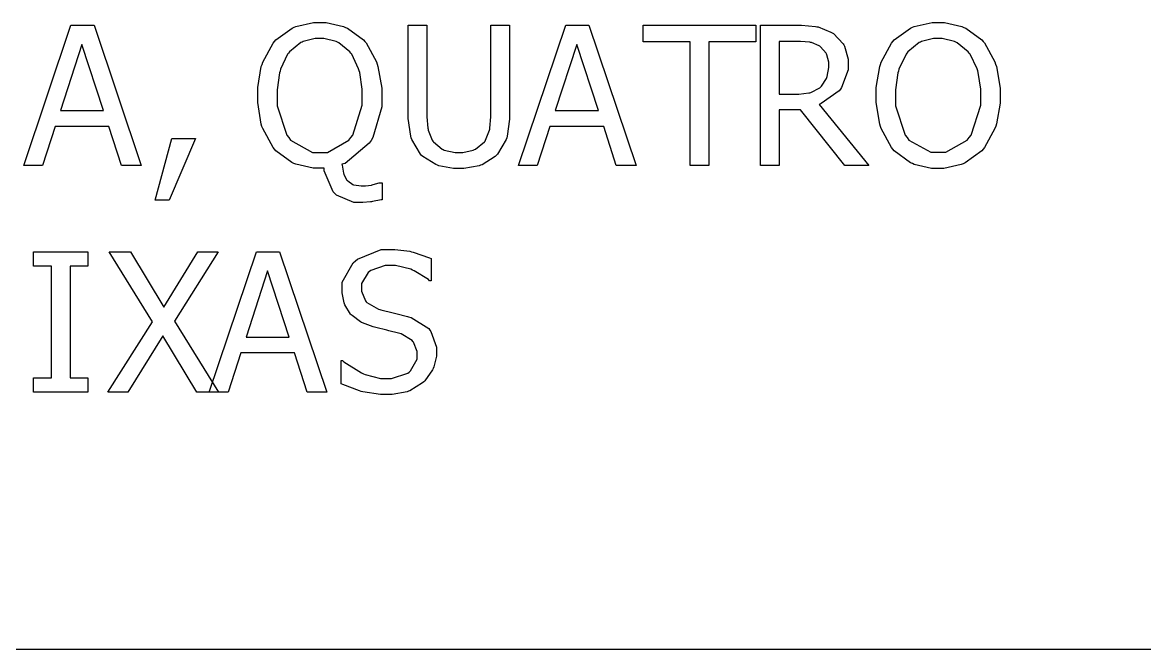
# Model space of a CAD drawing. Header units: millimetres. Extents: x 1974 to 2560, y 1429 to 1567.
# Drawn here: x 2482.474 to 2483.826, y 1519.283 to 1520.039 of the extents above; entities that cross this region are included whole.
import ezdxf

# ---------------------------------------------------------------- set-up
doc = ezdxf.new("R2010")
doc.units = ezdxf.units.MM
doc.layers.add('TEXTO', color=4, linetype='Continuous')

msp = doc.modelspace()

# ---------------------------------------------------------------- linework, layer by layer
at = {"layer": 'TEXTO', "color": 0}
for p, q in [((2482.4756, 1519.8661), (2482.5325, 1520.0351)), ((2482.5325, 1520.0351), (2482.5603, 1520.0351)), ((2482.5603, 1520.0351), (2482.6172, 1519.8661)), ((2482.7793, 1520.0176), (2482.799, 1520.0318)), ((2482.799, 1520.0318), (2482.8013, 1520.0327)), ((2482.8013, 1520.0327), (2482.8036, 1520.0337)), ((2482.8036, 1520.0337), (2482.8249, 1520.0386)), ((2482.8249, 1520.0386), (2482.8321, 1520.0386)), ((2482.8321, 1520.0386), (2482.8399, 1520.0386)), ((2482.8399, 1520.0386), (2482.8608, 1520.0336)), ((2482.8608, 1520.0336), (2482.8632, 1520.0326)), ((2482.8632, 1520.0326), (2482.8655, 1520.0316)), ((2482.8655, 1520.0316), (2482.8849, 1520.0175)), ((2482.9389, 1519.9296), (2482.9389, 1520.0351)), ((2482.9389, 1520.0351), (2482.9613, 1520.0351)), ((2482.9613, 1520.0351), (2482.9613, 1519.9296)), ((2483.0385, 1519.9292), (2483.0385, 1520.0351)), ((2483.0385, 1520.0351), (2483.061, 1520.0351)), ((2483.061, 1520.0351), (2483.061, 1519.9296)), ((2483.0717, 1519.8661), (2483.1287, 1520.0351)), ((2483.1287, 1520.0351), (2483.1563, 1520.0351)), ((2483.1563, 1520.0351), (2483.2133, 1519.8661)), ((2483.2217, 1520.0151), (2483.2217, 1520.0351)), ((2483.2217, 1520.0351), (2483.3575, 1520.0351)), ((2483.3575, 1520.0351), (2483.3575, 1520.0151)), ((2483.3631, 1519.8661), (2483.3631, 1520.0351)), ((2483.3631, 1520.0351), (2483.4067, 1520.0351)), ((2483.4067, 1520.0351), (2483.4127, 1520.0351)), ((2483.4127, 1520.0351), (2483.4294, 1520.0337)), ((2483.4294, 1520.0337), (2483.4311, 1520.0334)), ((2483.4311, 1520.0334), (2483.4326, 1520.0332)), ((2483.4326, 1520.0332), (2483.4481, 1520.027)), ((2483.5244, 1520.0176), (2483.544, 1520.0318)), ((2483.544, 1520.0318), (2483.5463, 1520.0327)), ((2483.5463, 1520.0327), (2483.5485, 1520.0337)), ((2483.5485, 1520.0337), (2483.57, 1520.0386)), ((2483.57, 1520.0386), (2483.5772, 1520.0386)), ((2483.5772, 1520.0386), (2483.5849, 1520.0386)), ((2483.5849, 1520.0386), (2483.6059, 1520.0336)), ((2483.6059, 1520.0336), (2483.6082, 1520.0326)), ((2483.6082, 1520.0326), (2483.6104, 1520.0316)), ((2483.6104, 1520.0316), (2483.63, 1520.0175)), ((2482.7778, 1520.0157), (2482.7793, 1520.0176)), ((2482.8269, 1520.0191), (2482.8123, 1520.0157)), ((2482.8322, 1520.0191), (2482.8269, 1520.0191)), ((2482.837, 1520.0191), (2482.8322, 1520.0191)), ((2482.8519, 1520.0156), (2482.837, 1520.0191)), ((2482.8849, 1520.0175), (2482.8865, 1520.0157)), ((2483.4481, 1520.027), (2483.4497, 1520.026)), ((2483.4497, 1520.026), (2483.4511, 1520.0252)), ((2483.4511, 1520.0252), (2483.4628, 1520.0129)), ((2483.5228, 1520.0157), (2483.5244, 1520.0176)), ((2483.5718, 1520.0191), (2483.5573, 1520.0157)), ((2483.5773, 1520.0191), (2483.5718, 1520.0191)), ((2483.5821, 1520.0191), (2483.5773, 1520.0191)), ((2483.5969, 1520.0156), (2483.5821, 1520.0191)), ((2483.63, 1520.0175), (2483.6316, 1520.0157)), ((2482.5458, 1520.0121), (2482.5198, 1519.9325)), ((2482.5719, 1519.9325), (2482.5458, 1520.0121)), ((2482.7636, 1519.9906), (2482.7761, 1520.0137)), ((2482.7761, 1520.0137), (2482.7778, 1520.0157)), ((2482.7958, 1520.0032), (2482.7947, 1520.0017)), ((2482.8093, 1520.0142), (2482.7958, 1520.0032)), ((2482.8109, 1520.0149), (2482.8093, 1520.0142)), ((2482.8123, 1520.0157), (2482.8109, 1520.0149)), ((2482.8535, 1520.0148), (2482.8519, 1520.0156)), ((2482.8551, 1520.0141), (2482.8535, 1520.0148)), ((2482.8685, 1520.0031), (2482.8551, 1520.0141)), ((2482.8696, 1520.0017), (2482.8685, 1520.0031)), ((2482.8865, 1520.0157), (2482.8881, 1520.0138)), ((2482.8881, 1520.0138), (2482.9006, 1519.9909)), ((2483.1419, 1520.0121), (2483.116, 1519.9325)), ((2483.168, 1519.9325), (2483.1419, 1520.0121)), ((2483.2784, 1520.0151), (2483.2217, 1520.0151)), ((2483.2784, 1519.8661), (2483.2784, 1520.0151)), ((2483.3575, 1520.0151), (2483.3009, 1520.0151)), ((2483.3009, 1520.0151), (2483.3009, 1519.8661)), ((2483.4079, 1520.0157), (2483.3856, 1520.0157)), ((2483.3856, 1520.0157), (2483.3856, 1519.952)), ((2483.4115, 1520.0157), (2483.4079, 1520.0157)), ((2483.4225, 1520.0147), (2483.4115, 1520.0157)), ((2483.4236, 1520.0144), (2483.4225, 1520.0147)), ((2483.4247, 1520.0142), (2483.4236, 1520.0144)), ((2483.4339, 1520.0105), (2483.4247, 1520.0142)), ((2483.4347, 1520.01), (2483.4339, 1520.0105)), ((2483.4356, 1520.0093), (2483.4347, 1520.01)), ((2483.4423, 1520.0016), (2483.4356, 1520.0093)), ((2483.4628, 1520.0129), (2483.4637, 1520.0114)), ((2483.4637, 1520.0114), (2483.4645, 1520.01)), ((2483.4645, 1520.01), (2483.4689, 1519.9944)), ((2483.5087, 1519.9906), (2483.5212, 1520.0137)), ((2483.5212, 1520.0137), (2483.5228, 1520.0157)), ((2483.5409, 1520.0032), (2483.5397, 1520.0017)), ((2483.5543, 1520.0142), (2483.5409, 1520.0032)), ((2483.5558, 1520.0149), (2483.5543, 1520.0142)), ((2483.5573, 1520.0157), (2483.5558, 1520.0149)), ((2483.5985, 1520.0148), (2483.5969, 1520.0156)), ((2483.6001, 1520.0141), (2483.5985, 1520.0148)), ((2483.6135, 1520.0031), (2483.6001, 1520.0141)), ((2483.6147, 1520.0017), (2483.6135, 1520.0031)), ((2483.6316, 1520.0157), (2483.6332, 1520.0138)), ((2483.6316, 1520.0157), (2483.6316, 1520.0157)), ((2483.6332, 1520.0138), (2483.6456, 1519.9909)), ((2482.7627, 1519.9879), (2482.7636, 1519.9906)), ((2482.7935, 1520.0003), (2482.7849, 1519.9823)), ((2482.7947, 1520.0017), (2482.7935, 1520.0003)), ((2482.8707, 1520.0003), (2482.8696, 1520.0017)), ((2482.8791, 1519.9825), (2482.8707, 1520.0003)), ((2482.9006, 1519.9909), (2482.9015, 1519.9881)), ((2483.4428, 1520.0006), (2483.4423, 1520.0016)), ((2483.4432, 1519.9996), (2483.4428, 1520.0006)), ((2483.4454, 1519.9908), (2483.4432, 1519.9996)), ((2483.4454, 1519.9875), (2483.4454, 1519.9908)), ((2483.4689, 1519.9944), (2483.4689, 1519.9892)), ((2483.5078, 1519.9879), (2483.5087, 1519.9906)), ((2483.5386, 1520.0003), (2483.53, 1519.9823)), ((2483.5397, 1520.0017), (2483.5386, 1520.0003)), ((2483.6158, 1520.0003), (2483.6147, 1520.0017)), ((2483.6242, 1519.9825), (2483.6158, 1520.0003)), ((2483.6456, 1519.9909), (2483.6465, 1519.9881)), ((2482.7575, 1519.96), (2482.7618, 1519.9853)), ((2482.7618, 1519.9853), (2482.7627, 1519.9879)), ((2482.7838, 1519.9779), (2482.7809, 1519.9575)), ((2482.7844, 1519.98), (2482.7838, 1519.9779)), ((2482.7849, 1519.9823), (2482.7844, 1519.98)), ((2482.8798, 1519.9803), (2482.8791, 1519.9825)), ((2482.8804, 1519.9781), (2482.8798, 1519.9803)), ((2482.8835, 1519.958), (2482.8804, 1519.9781)), ((2482.9015, 1519.9881), (2482.9024, 1519.9854)), ((2482.9024, 1519.9854), (2482.9069, 1519.9593)), ((2483.4435, 1519.9732), (2483.4454, 1519.9841)), ((2483.4454, 1519.9841), (2483.4454, 1519.9875)), ((2483.4454, 1519.9875), (2483.4454, 1519.9875)), ((2483.4689, 1519.9815), (2483.461, 1519.9603)), ((2483.4689, 1519.9892), (2483.4689, 1519.9815)), ((2483.5025, 1519.96), (2483.5068, 1519.9853)), ((2483.5068, 1519.9853), (2483.5078, 1519.9879)), ((2483.5288, 1519.9779), (2483.5258, 1519.9575)), ((2483.5294, 1519.98), (2483.5288, 1519.9779)), ((2483.53, 1519.9823), (2483.5294, 1519.98)), ((2483.6249, 1519.9803), (2483.6242, 1519.9825)), ((2483.6255, 1519.9781), (2483.6249, 1519.9803)), ((2483.6285, 1519.958), (2483.6255, 1519.9781)), ((2483.6465, 1519.9881), (2483.6474, 1519.9854)), ((2483.6474, 1519.9854), (2483.6519, 1519.9593)), ((2483.4366, 1519.9616), (2483.4427, 1519.971)), ((2483.4427, 1519.971), (2483.4431, 1519.9721)), ((2483.4431, 1519.9721), (2483.4435, 1519.9732)), ((2482.7575, 1519.9506), (2482.7575, 1519.96)), ((2482.7575, 1519.942), (2482.7575, 1519.9506)), ((2482.7809, 1519.9575), (2482.7809, 1519.9506)), ((2482.7809, 1519.9506), (2482.7809, 1519.9379)), ((2482.8835, 1519.9506), (2482.8835, 1519.958)), ((2482.8835, 1519.9387), (2482.8835, 1519.9506)), ((2482.8835, 1519.9506), (2482.8835, 1519.9506)), ((2482.9069, 1519.9593), (2482.9069, 1519.9506)), ((2482.9069, 1519.9506), (2482.9069, 1519.937)), ((2483.3856, 1519.952), (2483.4054, 1519.952)), ((2483.4054, 1519.952), (2483.4096, 1519.952)), ((2483.4096, 1519.952), (2483.4214, 1519.9535)), ((2483.4214, 1519.9535), (2483.4227, 1519.9536)), ((2483.4227, 1519.9536), (2483.424, 1519.9539)), ((2483.424, 1519.9539), (2483.4348, 1519.9598)), ((2483.4348, 1519.9598), (2483.4358, 1519.9608)), ((2483.4358, 1519.9608), (2483.4366, 1519.9616)), ((2483.4578, 1519.9561), (2483.4365, 1519.9407)), ((2483.4595, 1519.9582), (2483.4578, 1519.9561)), ((2483.461, 1519.9603), (2483.4595, 1519.9582)), ((2483.5025, 1519.9506), (2483.5025, 1519.96)), ((2483.5025, 1519.942), (2483.5025, 1519.9506)), ((2483.5258, 1519.9575), (2483.5258, 1519.9506)), ((2483.5258, 1519.9506), (2483.5258, 1519.9379)), ((2483.6285, 1519.9506), (2483.6285, 1519.958)), ((2483.6285, 1519.9387), (2483.6285, 1519.9506)), ((2483.6285, 1519.9506), (2483.6285, 1519.9506)), ((2483.6519, 1519.9593), (2483.6519, 1519.9506)), ((2483.6519, 1519.9506), (2483.6519, 1519.9413)), ((2482.7618, 1519.9161), (2482.7575, 1519.942)), ((2482.7809, 1519.9379), (2482.7924, 1519.9027)), ((2482.8719, 1519.9027), (2482.8835, 1519.9387)), ((2482.9069, 1519.937), (2482.8962, 1519.9)), ((2483.4365, 1519.9407), (2483.4338, 1519.9396)), ((2483.4338, 1519.9396), (2483.4939, 1519.8661)), ((2483.4338, 1519.9396), (2483.4338, 1519.9396)), ((2483.5068, 1519.9161), (2483.5025, 1519.942)), ((2483.5258, 1519.9379), (2483.5375, 1519.9027)), ((2483.6169, 1519.9027), (2483.6285, 1519.9387)), ((2483.6519, 1519.9413), (2483.6475, 1519.9162)), ((2482.5198, 1519.9325), (2482.5719, 1519.9325)), ((2482.5198, 1519.9325), (2482.5198, 1519.9325)), ((2482.9389, 1519.9226), (2482.9389, 1519.9296)), ((2482.9418, 1519.9014), (2482.9389, 1519.9226)), ((2482.9613, 1519.9296), (2482.9613, 1519.9248)), ((2482.9613, 1519.9248), (2482.9625, 1519.9113)), ((2483.0373, 1519.9113), (2483.0385, 1519.9246)), ((2483.0385, 1519.9246), (2483.0385, 1519.9292)), ((2483.061, 1519.9221), (2483.058, 1519.9016)), ((2483.061, 1519.9296), (2483.061, 1519.9221)), ((2483.116, 1519.9325), (2483.168, 1519.9325)), ((2483.116, 1519.9325), (2483.116, 1519.9325)), ((2483.4113, 1519.9333), (2483.3856, 1519.9333)), ((2483.3856, 1519.9333), (2483.3856, 1519.8661)), ((2483.4648, 1519.8661), (2483.4113, 1519.9333)), ((2482.5136, 1519.9133), (2482.4983, 1519.8661)), ((2482.5781, 1519.9133), (2482.5136, 1519.9133)), ((2482.5934, 1519.8661), (2482.5781, 1519.9133)), ((2482.7626, 1519.9133), (2482.7618, 1519.9161)), ((2482.7635, 1519.9106), (2482.7626, 1519.9133)), ((2482.776, 1519.8876), (2482.7635, 1519.9106)), ((2482.9625, 1519.9113), (2482.9628, 1519.91)), ((2482.9628, 1519.91), (2482.963, 1519.9087)), ((2482.963, 1519.9087), (2482.9678, 1519.8967)), ((2483.032, 1519.8967), (2483.0368, 1519.9087)), ((2483.0368, 1519.9087), (2483.0371, 1519.9099)), ((2483.0371, 1519.9099), (2483.0373, 1519.9113)), ((2483.1096, 1519.9133), (2483.0943, 1519.8661)), ((2483.1743, 1519.9133), (2483.1096, 1519.9133)), ((2483.1895, 1519.8661), (2483.1743, 1519.9133)), ((2483.5077, 1519.9133), (2483.5068, 1519.9161)), ((2483.5086, 1519.9106), (2483.5077, 1519.9133)), ((2483.521, 1519.8876), (2483.5086, 1519.9106)), ((2483.6457, 1519.9107), (2483.6332, 1519.8876)), ((2483.6466, 1519.9134), (2483.6457, 1519.9107)), ((2483.6475, 1519.9162), (2483.6466, 1519.9134)), ((2482.6341, 1519.8242), (2482.6541, 1519.8985)), ((2482.6824, 1519.8985), (2482.6507, 1519.8242)), ((2482.6541, 1519.8985), (2482.6824, 1519.8985)), ((2482.6541, 1519.8985), (2482.6541, 1519.8985)), ((2482.7924, 1519.9027), (2482.7948, 1519.8997)), ((2482.7948, 1519.8997), (2482.7971, 1519.8967)), ((2482.7971, 1519.8967), (2482.8234, 1519.8819)), ((2482.8415, 1519.8819), (2482.8673, 1519.8967)), ((2482.8673, 1519.8967), (2482.8696, 1519.8997)), ((2482.8696, 1519.8997), (2482.8719, 1519.9027)), ((2482.8941, 1519.8964), (2482.8919, 1519.893)), ((2482.8962, 1519.9), (2482.8941, 1519.8964)), ((2482.9425, 1519.8994), (2482.9418, 1519.9014)), ((2482.9431, 1519.8973), (2482.9425, 1519.8994)), ((2482.9535, 1519.8797), (2482.9431, 1519.8973)), ((2482.9678, 1519.8967), (2482.9686, 1519.8956)), ((2482.9686, 1519.8956), (2482.9693, 1519.8946)), ((2483.0306, 1519.8946), (2483.0314, 1519.8956)), ((2483.0314, 1519.8956), (2483.032, 1519.8967)), ((2483.0569, 1519.8974), (2483.0464, 1519.8797)), ((2483.0575, 1519.8994), (2483.0569, 1519.8974)), ((2483.058, 1519.9016), (2483.0575, 1519.8994)), ((2483.5375, 1519.9027), (2483.5398, 1519.8997)), ((2483.5398, 1519.8997), (2483.5421, 1519.8967)), ((2483.5421, 1519.8967), (2483.5684, 1519.882)), ((2483.5866, 1519.882), (2483.6123, 1519.8967)), ((2483.6123, 1519.8967), (2483.6146, 1519.8997)), ((2483.6146, 1519.8997), (2483.6169, 1519.9027)), ((2482.7777, 1519.8856), (2482.776, 1519.8876)), ((2482.7792, 1519.8838), (2482.7777, 1519.8856)), ((2482.7988, 1519.8696), (2482.7792, 1519.8838)), ((2482.8234, 1519.8819), (2482.8322, 1519.8819)), ((2482.8322, 1519.8819), (2482.8415, 1519.8819)), ((2482.8919, 1519.893), (2482.8627, 1519.8687)), ((2482.9693, 1519.8946), (2482.9796, 1519.8859)), ((2482.9796, 1519.8859), (2482.9809, 1519.8853)), ((2482.9809, 1519.8853), (2482.9822, 1519.8847)), ((2482.9822, 1519.8847), (2482.9955, 1519.8818)), ((2482.9955, 1519.8818), (2482.9999, 1519.8818)), ((2482.9999, 1519.8818), (2483.0046, 1519.8818)), ((2483.0046, 1519.8818), (2483.0172, 1519.8847)), ((2483.0172, 1519.8847), (2483.0187, 1519.8853)), ((2483.0187, 1519.8853), (2483.02, 1519.8859)), ((2483.02, 1519.8859), (2483.0306, 1519.8946)), ((2483.5226, 1519.8856), (2483.521, 1519.8876)), ((2483.5243, 1519.8838), (2483.5226, 1519.8856)), ((2483.544, 1519.8694), (2483.5243, 1519.8838)), ((2483.5684, 1519.882), (2483.5773, 1519.882)), ((2483.5773, 1519.882), (2483.5866, 1519.882)), ((2483.6299, 1519.8837), (2483.6097, 1519.8692)), ((2483.6316, 1519.8856), (2483.6299, 1519.8837)), ((2483.6332, 1519.8876), (2483.6316, 1519.8856)), ((2482.8012, 1519.8686), (2482.7988, 1519.8696)), ((2482.8034, 1519.8676), (2482.8012, 1519.8686)), ((2482.8627, 1519.8687), (2482.859, 1519.8676)), ((2482.955, 1519.8782), (2482.9535, 1519.8797)), ((2482.9563, 1519.8769), (2482.955, 1519.8782)), ((2482.9721, 1519.8672), (2482.9563, 1519.8769)), ((2483.0436, 1519.8769), (2483.0279, 1519.8671)), ((2483.0449, 1519.8782), (2483.0436, 1519.8769)), ((2483.0464, 1519.8797), (2483.0449, 1519.8782)), ((2483.5463, 1519.8684), (2483.544, 1519.8694)), ((2483.5485, 1519.8674), (2483.5463, 1519.8684)), ((2483.6074, 1519.8682), (2483.6051, 1519.8673)), ((2483.6097, 1519.8692), (2483.6074, 1519.8682)), ((2482.4983, 1519.8661), (2482.4756, 1519.8661)), ((2482.4983, 1519.8661), (2482.4983, 1519.8661)), ((2482.6172, 1519.8661), (2482.5934, 1519.8661)), ((2482.8243, 1519.8628), (2482.8034, 1519.8676)), ((2482.8321, 1519.8628), (2482.8243, 1519.8628)), ((2482.8345, 1519.8628), (2482.8321, 1519.8628)), ((2482.8374, 1519.8628), (2482.8345, 1519.8628)), ((2482.8375, 1519.8595), (2482.8374, 1519.8628)), ((2482.8483, 1519.8342), (2482.8375, 1519.8595)), ((2482.859, 1519.8676), (2482.8591, 1519.8665)), ((2482.8591, 1519.8665), (2482.8609, 1519.8569)), ((2482.8609, 1519.8569), (2482.8612, 1519.8561)), ((2482.8612, 1519.8561), (2482.8614, 1519.8553)), ((2482.8614, 1519.8553), (2482.865, 1519.8486)), ((2482.9739, 1519.8666), (2482.9721, 1519.8672)), ((2482.9758, 1519.8659), (2482.9739, 1519.8666)), ((2482.9934, 1519.8626), (2482.9758, 1519.8659)), ((2482.9999, 1519.8626), (2482.9934, 1519.8626)), ((2483.006, 1519.8626), (2482.9999, 1519.8626)), ((2482.9999, 1519.8626), (2482.9999, 1519.8626)), ((2483.0243, 1519.8659), (2483.006, 1519.8626)), ((2483.0261, 1519.8665), (2483.0243, 1519.8659)), ((2483.0279, 1519.8671), (2483.0261, 1519.8665)), ((2483.0943, 1519.8661), (2483.0717, 1519.8661)), ((2483.0943, 1519.8661), (2483.0943, 1519.8661)), ((2483.2133, 1519.8661), (2483.1895, 1519.8661)), ((2483.3009, 1519.8661), (2483.2784, 1519.8661)), ((2483.3009, 1519.8661), (2483.3009, 1519.8661)), ((2483.3856, 1519.8661), (2483.3631, 1519.8661)), ((2483.4939, 1519.8661), (2483.4648, 1519.8661)), ((2483.5694, 1519.8626), (2483.5485, 1519.8674)), ((2483.5772, 1519.8626), (2483.5694, 1519.8626)), ((2483.5842, 1519.8626), (2483.5772, 1519.8626)), ((2483.6051, 1519.8673), (2483.5842, 1519.8626)), ((2482.865, 1519.8486), (2482.8655, 1519.8481)), ((2482.8655, 1519.8481), (2482.866, 1519.8476)), ((2482.866, 1519.8476), (2482.8721, 1519.8432)), ((2482.8721, 1519.8432), (2482.8728, 1519.8428)), ((2482.8728, 1519.8428), (2482.8735, 1519.8427)), ((2482.8735, 1519.8427), (2482.882, 1519.8414)), ((2482.882, 1519.8414), (2482.8849, 1519.8414)), ((2482.8849, 1519.8414), (2482.8875, 1519.8414)), ((2482.8875, 1519.8414), (2482.8945, 1519.8425)), ((2482.8945, 1519.8425), (2482.8955, 1519.8427)), ((2482.8955, 1519.8427), (2482.8965, 1519.843)), ((2482.8965, 1519.843), (2482.9039, 1519.8451)), ((2482.9039, 1519.8451), (2482.9044, 1519.8452)), ((2482.9044, 1519.8452), (2482.9074, 1519.8452)), ((2482.9074, 1519.8452), (2482.9074, 1519.8248)), ((2482.9074, 1519.8452), (2482.9074, 1519.8452)), ((2482.8503, 1519.8323), (2482.8483, 1519.8342)), ((2482.8523, 1519.8305), (2482.8503, 1519.8323)), ((2482.8733, 1519.8216), (2482.8523, 1519.8305)), ((2482.6507, 1519.8242), (2482.6341, 1519.8242)), ((2482.8811, 1519.8216), (2482.8733, 1519.8216)), ((2482.8841, 1519.8216), (2482.8811, 1519.8216)), ((2482.8934, 1519.8223), (2482.8841, 1519.8216)), ((2482.8946, 1519.8224), (2482.8934, 1519.8223)), ((2482.8956, 1519.8226), (2482.8946, 1519.8224)), ((2482.9063, 1519.8246), (2482.8956, 1519.8226)), ((2482.9074, 1519.8248), (2482.9063, 1519.8246)), ((2482.4873, 1519.7447), (2482.4873, 1519.7619)), ((2482.4873, 1519.7619), (2482.5529, 1519.7619)), ((2482.5529, 1519.7619), (2482.5529, 1519.7447)), ((2482.6306, 1519.6775), (2482.5785, 1519.7619)), ((2482.5785, 1519.7619), (2482.6042, 1519.7619)), ((2482.6042, 1519.7619), (2482.6446, 1519.6955)), ((2482.6446, 1519.6955), (2482.6855, 1519.7619)), ((2482.7099, 1519.7619), (2482.6571, 1519.6786)), ((2482.6855, 1519.7619), (2482.7099, 1519.7619)), ((2482.6992, 1519.593), (2482.756, 1519.7619)), ((2482.756, 1519.7619), (2482.7838, 1519.7619)), ((2482.7838, 1519.7619), (2482.8407, 1519.593)), ((2482.8779, 1519.7534), (2482.9064, 1519.765)), ((2482.9064, 1519.765), (2482.916, 1519.765)), ((2482.916, 1519.765), (2482.9227, 1519.765)), ((2482.9227, 1519.765), (2482.9408, 1519.7627)), ((2482.9408, 1519.7627), (2482.9429, 1519.7622)), ((2482.9429, 1519.7622), (2482.9449, 1519.7617)), ((2482.9449, 1519.7617), (2482.9644, 1519.755)), ((2482.8593, 1519.7253), (2482.8726, 1519.7488)), ((2482.8726, 1519.7488), (2482.8753, 1519.7511)), ((2482.8753, 1519.7511), (2482.8779, 1519.7534)), ((2482.9644, 1519.755), (2482.9663, 1519.7541)), ((2482.9663, 1519.7541), (2482.9663, 1519.7272)), ((2482.5089, 1519.7447), (2482.4873, 1519.7447)), ((2482.5089, 1519.6102), (2482.5089, 1519.7447)), ((2482.5529, 1519.7447), (2482.5314, 1519.7447)), ((2482.5314, 1519.7447), (2482.5314, 1519.6102)), ((2482.7693, 1519.739), (2482.7434, 1519.6593)), ((2482.7954, 1519.6593), (2482.7693, 1519.739)), ((2482.8906, 1519.7372), (2482.8826, 1519.7237)), ((2482.8922, 1519.7383), (2482.8906, 1519.7372)), ((2482.8938, 1519.7396), (2482.8922, 1519.7383)), ((2482.9112, 1519.7455), (2482.8938, 1519.7396)), ((2482.9176, 1519.7455), (2482.9112, 1519.7455)), ((2482.9236, 1519.7455), (2482.9176, 1519.7455)), ((2482.9418, 1519.741), (2482.9236, 1519.7455)), ((2482.944, 1519.7401), (2482.9418, 1519.741)), ((2482.946, 1519.7392), (2482.944, 1519.7401)), ((2482.9633, 1519.7285), (2482.946, 1519.7392)), ((2482.8593, 1519.7167), (2482.8593, 1519.7253)), ((2482.8826, 1519.7237), (2482.8826, 1519.7191)), ((2482.9646, 1519.7272), (2482.9633, 1519.7285)), ((2482.9663, 1519.7272), (2482.9646, 1519.7272)), ((2482.8593, 1519.7127), (2482.8593, 1519.7167)), ((2482.8616, 1519.7005), (2482.8593, 1519.7127)), ((2482.8826, 1519.7191), (2482.8826, 1519.7148)), ((2482.8826, 1519.7148), (2482.8873, 1519.703)), ((2482.8621, 1519.6992), (2482.8616, 1519.7005)), ((2482.8626, 1519.698), (2482.8621, 1519.6992)), ((2482.8694, 1519.687), (2482.8626, 1519.698)), ((2482.8873, 1519.703), (2482.8883, 1519.7019)), ((2482.8883, 1519.7019), (2482.8891, 1519.7008)), ((2482.8891, 1519.7008), (2482.9029, 1519.6931)), ((2482.9029, 1519.6931), (2482.9048, 1519.6926)), ((2482.9048, 1519.6926), (2482.9059, 1519.6923)), ((2482.9059, 1519.6923), (2482.9205, 1519.6887)), ((2482.8702, 1519.6861), (2482.8694, 1519.687)), ((2482.8711, 1519.6852), (2482.8702, 1519.6861)), ((2482.8813, 1519.6775), (2482.8711, 1519.6852)), ((2482.9205, 1519.6887), (2482.9222, 1519.6882)), ((2482.9222, 1519.6882), (2482.9239, 1519.6878)), ((2482.9239, 1519.6878), (2482.9381, 1519.6842)), ((2482.9381, 1519.6842), (2482.9393, 1519.6837)), ((2482.9393, 1519.6837), (2482.9422, 1519.6829)), ((2482.9422, 1519.6829), (2482.9635, 1519.6695)), ((2482.5769, 1519.593), (2482.6306, 1519.6775)), ((2482.6571, 1519.6786), (2482.7101, 1519.593)), ((2482.6571, 1519.6786), (2482.6571, 1519.6786)), ((2482.8825, 1519.677), (2482.8813, 1519.6775)), ((2482.8836, 1519.6764), (2482.8825, 1519.677)), ((2482.8967, 1519.6716), (2482.8836, 1519.6764)), ((2482.8982, 1519.6711), (2482.8967, 1519.6716)), ((2482.8997, 1519.6708), (2482.8982, 1519.6711)), ((2482.9132, 1519.6675), (2482.8997, 1519.6708)), ((2482.9144, 1519.6672), (2482.9132, 1519.6675)), ((2482.9154, 1519.667), (2482.9144, 1519.6672)), ((2482.9273, 1519.6639), (2482.9154, 1519.667)), ((2482.9635, 1519.6695), (2482.9648, 1519.6677)), ((2482.9648, 1519.6677), (2482.9662, 1519.6659)), ((2482.9662, 1519.6659), (2482.9729, 1519.6473)), ((2482.6431, 1519.6606), (2482.6012, 1519.593)), ((2482.6842, 1519.593), (2482.6431, 1519.6606)), ((2482.7434, 1519.6593), (2482.7954, 1519.6593)), ((2482.7434, 1519.6593), (2482.7434, 1519.6593)), ((2482.9286, 1519.6635), (2482.9273, 1519.6639)), ((2482.9304, 1519.663), (2482.9286, 1519.6635)), ((2482.9437, 1519.6552), (2482.9304, 1519.663)), ((2482.9445, 1519.6541), (2482.9437, 1519.6552)), ((2482.9453, 1519.653), (2482.9445, 1519.6541)), ((2482.9495, 1519.6418), (2482.9453, 1519.653)), ((2482.7371, 1519.6402), (2482.7218, 1519.593)), ((2482.8017, 1519.6402), (2482.7371, 1519.6402)), ((2482.817, 1519.593), (2482.8017, 1519.6402)), ((2482.9495, 1519.6376), (2482.9495, 1519.6418)), ((2482.9729, 1519.6473), (2482.9729, 1519.6411)), ((2482.9729, 1519.6411), (2482.9729, 1519.6362)), ((2482.858, 1519.6031), (2482.858, 1519.6312)), ((2482.858, 1519.6312), (2482.8596, 1519.6312)), ((2482.8596, 1519.6312), (2482.8614, 1519.6295)), ((2482.8614, 1519.6295), (2482.8824, 1519.6161)), ((2482.9415, 1519.6185), (2482.9495, 1519.6328)), ((2482.9495, 1519.6328), (2482.9495, 1519.6376)), ((2482.9729, 1519.6362), (2482.9695, 1519.6233)), ((2482.8824, 1519.6161), (2482.8848, 1519.6151)), ((2482.8848, 1519.6151), (2482.8871, 1519.6142)), ((2482.8871, 1519.6142), (2482.9056, 1519.6094)), ((2482.9188, 1519.6094), (2482.9383, 1519.6159)), ((2482.9383, 1519.6159), (2482.94, 1519.6171)), ((2482.94, 1519.6171), (2482.9415, 1519.6185)), ((2482.9682, 1519.62), (2482.9587, 1519.6064)), ((2482.9689, 1519.6216), (2482.9682, 1519.62)), ((2482.9695, 1519.6233), (2482.9689, 1519.6216)), ((2482.4873, 1519.593), (2482.4873, 1519.6102)), ((2482.4873, 1519.6102), (2482.5089, 1519.6102)), ((2482.5314, 1519.6102), (2482.5529, 1519.6102)), ((2482.5529, 1519.6102), (2482.5529, 1519.593)), ((2482.5529, 1519.6102), (2482.5529, 1519.6102)), ((2482.8599, 1519.6023), (2482.858, 1519.6031)), ((2482.88, 1519.5945), (2482.8599, 1519.6023)), ((2482.9056, 1519.6094), (2482.9119, 1519.6094)), ((2482.9119, 1519.6094), (2482.9188, 1519.6094)), ((2482.9562, 1519.6041), (2482.9408, 1519.5946)), ((2482.9575, 1519.6053), (2482.9562, 1519.6041)), ((2482.9587, 1519.6064), (2482.9575, 1519.6053)), ((2482.5529, 1519.593), (2482.4873, 1519.593)), ((2482.6012, 1519.593), (2482.5769, 1519.593)), ((2482.7101, 1519.593), (2482.6842, 1519.593)), ((2482.7218, 1519.593), (2482.6992, 1519.593)), ((2482.7218, 1519.593), (2482.7218, 1519.593)), ((2482.8407, 1519.593), (2482.817, 1519.593)), ((2482.8822, 1519.5938), (2482.88, 1519.5945)), ((2482.8843, 1519.5932), (2482.8822, 1519.5938)), ((2482.9056, 1519.59), (2482.8843, 1519.5932)), ((2482.9135, 1519.59), (2482.9056, 1519.59)), ((2482.9194, 1519.59), (2482.9135, 1519.59)), ((2482.9135, 1519.59), (2482.9135, 1519.59)), ((2482.9374, 1519.5933), (2482.9194, 1519.59)), ((2482.9391, 1519.594), (2482.9374, 1519.5933)), ((2482.9408, 1519.5946), (2482.9391, 1519.594)), ((2507.7976, 1519.2826), (2478.9131, 1519.2826))]:
    msp.add_line(p, q, dxfattribs=at)

doc.saveas('drawing.dxf')
